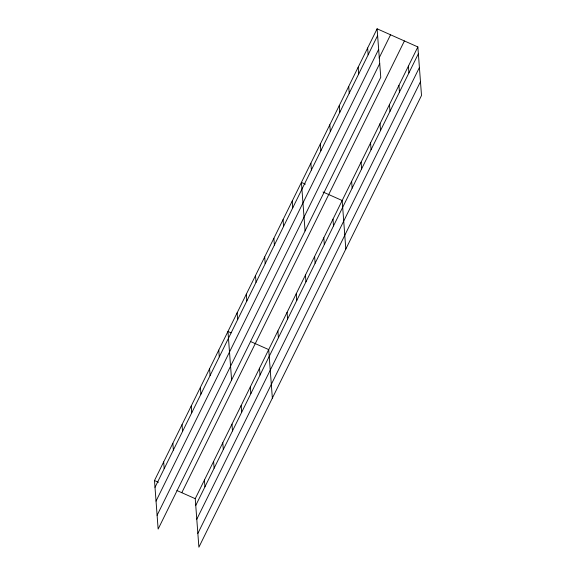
<?xml version="1.0" encoding="UTF-8"?>
<svg xmlns="http://www.w3.org/2000/svg" width="576" height="576" viewBox="0 0 576 576"><rect width="100%" height="100%" fill="white"/><g stroke="black" fill="none" stroke-linecap="round" stroke-linejoin="round"><path stroke-width="0.86" d="M377.107 28.8L380.758 77.321L158.141 529.063L154.49 480.542L377.107 28.8L417.859 46.937L421.51 95.458L198.893 547.2L195.242 498.679L417.859 46.937M155.002 487.332L377.618 35.59M156.038 501.098L378.655 49.363M379.123 57.982L390.557 34.783M157.104 515.29L379.721 63.554M181.793 492.689L404.41 40.954M195.754 505.462L418.37 53.726M196.79 519.235L419.407 67.5M197.856 533.426L420.473 81.691M305.374 184.154L301.421 182.39L305.071 230.918M323.021 192.002L342.173 200.527L345.816 249.055M231.12 332.87L227.959 331.466L231.602 379.987M250.366 341.438L268.704 349.603L272.354 398.124M154.49 480.542L158.443 482.299M176.904 490.514L195.242 498.679M408.398 66.132L408.91 72.922M398.938 85.334L399.449 92.124M389.477 104.53L389.988 111.319M380.016 123.732L380.527 130.522M367.646 48.002L368.158 54.785M370.555 142.934L371.066 149.717M358.186 67.198L358.697 73.987M361.094 162.13L361.606 168.919M348.725 86.4L349.236 93.19M351.634 181.332L352.145 188.122M339.264 105.595L339.775 112.385M329.803 124.798L330.314 131.587M332.986 219.161L333.497 225.95M320.342 143.993L320.854 150.782M323.806 237.794L324.317 244.584M310.882 163.195L311.393 169.985M314.618 256.428L315.13 263.218M305.438 275.062L305.95 281.851M292.234 201.024L292.745 207.814M296.251 293.702L296.762 300.485M283.054 219.658L283.565 226.447M287.071 312.336L287.582 319.126M273.874 238.291L274.385 245.081M277.891 330.97L278.402 337.759M264.686 256.932L265.198 263.714M255.506 275.566L256.018 282.355M259.524 368.237L260.035 375.026M246.319 294.199L246.83 300.989M250.337 386.87L250.848 393.66M237.139 312.833L237.65 319.622M241.157 405.504L241.668 412.294M231.977 424.138L232.481 430.927M218.772 350.1L219.283 356.89M222.79 442.771L223.301 449.561M209.592 368.734L210.103 375.523M213.61 461.405L214.121 468.194M200.405 387.367L200.916 394.157M204.422 480.038L204.934 486.828M191.225 406.001L191.736 412.79M182.038 424.634L182.549 431.424M172.858 443.268L173.369 450.058M163.678 461.909L164.182 468.691"/></g></svg>
